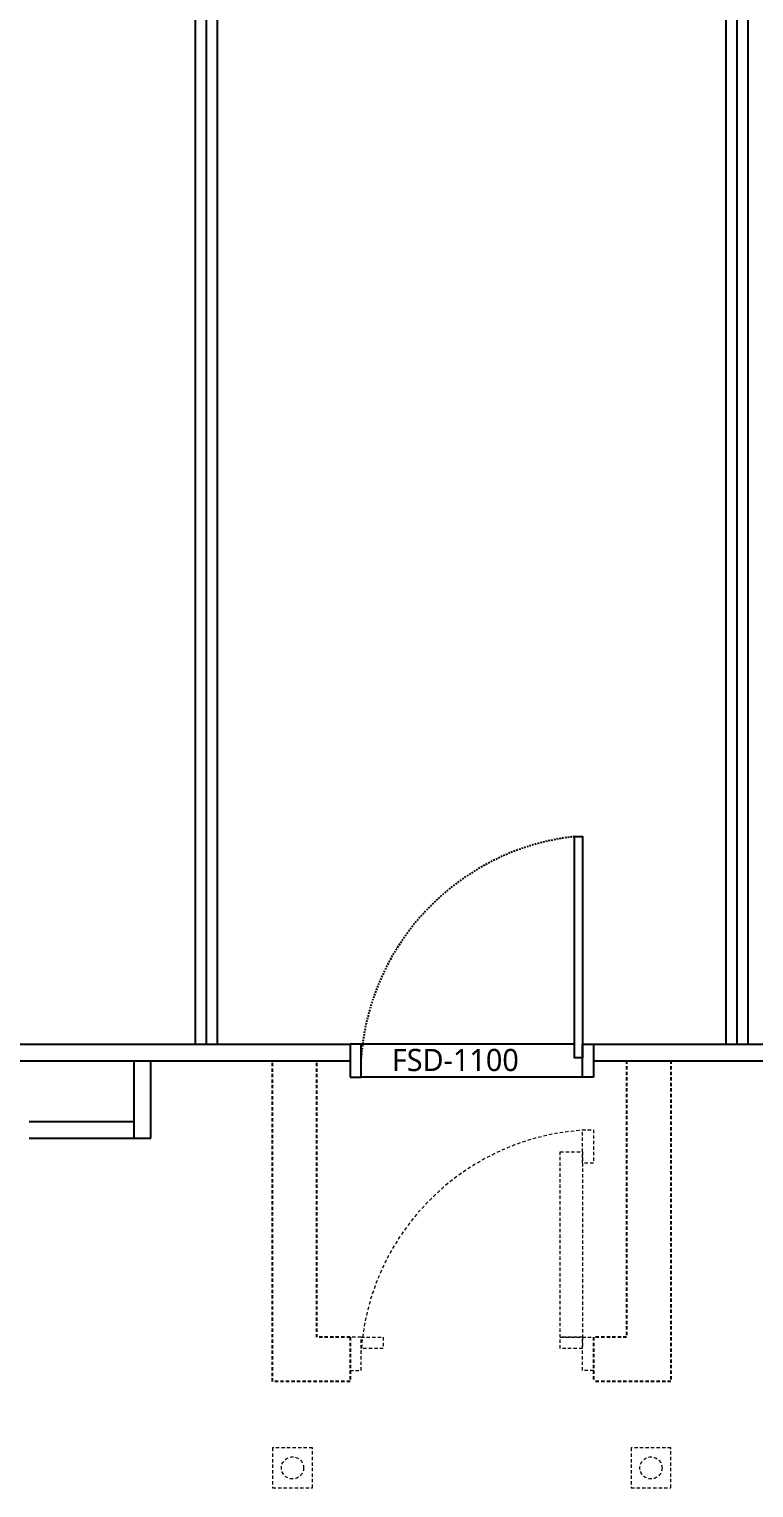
# Model space of a CAD drawing. Header units: millimetres. Extents: x -27104 to 125781, y -3376 to 46996.
# Drawn here: x 58574.7 to 58638.8, y 18490.7 to 18619.6 of the extents above; entities that cross this region are included whole.
import ezdxf

# ---------------------------------------------------------------- set-up
doc = ezdxf.new("R2010")
doc.units = ezdxf.units.MM
doc.header["$LTSCALE"] = 100
doc.header["$MEASUREMENT"] = 0
doc.linetypes.add('-HID', pattern=[2.5, 1.5, -1])
doc.linetypes.add('HID', pattern=[2.5, 1.5, -1])
doc.layers.get('0').update_dxf_attribs({"linetype": 'CONTINUOUS'})
doc.layers.get('Defpoints').update_dxf_attribs({"color": 171, "linetype": 'CONTINUOUS'})
for name, color, linetype in [('DOOR', 4, 'CONTINUOUS'), ('DOOR ELE', 253, 'CONTINUOUS'), ('DOOR(OPEN ELE)', 5, 'CONTINUOUS'), ('ELE9', 9, 'CONTINUOUS'), ('FIN(패널-T150 방열)', 9, 'CONTINUOUS'), ('STAIR', 4, 'CONTINUOUS'), ('STEEL', 5, 'CONTINUOUS'), ('단열패널-방열문(저온공사분)', 251, 'CONTINUOUS')]:
    doc.layers.add(name, color=color, linetype=linetype)
doc.styles.add('나눔바른고딕', font='NanumBarunGothic.ttf')

# ---------------------------------------------------------------- blocks, each defined once
blk = doc.blocks.new('dklfmgkdjgkglhffgh')
at = {"layer": 'STAIR', "ltscale": 5}
for points in [[(36560432.6, 48046.3), (36557932.6, 48046.3), (36557932.6, 40471.3)], [(36560432.6, 40471.3), (36560432.6, 48046.3)]]:
    blk.add_lwpolyline(points, dxfattribs=at)
at = {"layer": 'STEEL', "ltscale": 5}
for points in [[(36557982.6, 48046.3), (36557982.6, 40471.3)], [(36558032.6, 48046.3), (36558032.6, 40471.3)], [(36560332.6, 40471.3), (36560332.6, 48046.3)], [(36560382.6, 40471.3), (36560382.6, 48046.3)]]:
    blk.add_lwpolyline(points, dxfattribs=at)
blk = doc.blocks.new('A$C48EA7C17')
at = {"layer": 'DOOR'}
for points in [[(965, 1087.5), (1000, 1087.5), (1000, 87.5), (965, 87.5)], [(-50, 0), (0, 0), (0, 150), (-50, 150)], [(1050, 0), (1000, 0), (1000, 150), (1050, 150)]]:
    blk.add_lwpolyline(points, close=True, dxfattribs=at)
at = {"layer": 'DOOR ELE', "ltscale": 0.1}
for points in [[(965, 150), (0, 150)], [(1000, 0), (0, 0)]]:
    blk.add_lwpolyline(points, dxfattribs=at)
at = {"layer": 'DOOR(OPEN ELE)', "linetype": 'HID', "ltscale": 0.05}
blk.add_arc((1083.9, 7.2), 1086.8, 96.27854, 175.76232, dxfattribs=at)
at = {"layer": 'Defpoints', "style": '나눔바른고딕'}
blk.add_text('FSD-1100', height=100, dxfattribs=at).set_placement((138.7, 28))
blk = doc.blocks.new('sdflgkjdlfgkjlfhgfh')
at = {"layer": 'FIN(패널-T150 방열)', "linetype": '-HID', "ltscale": 0.1}
for points in [[(36500082.6, 38946.3), (36499732.6, 38946.3), (36499732.6, 40396.3)], [(36500082.6, 39146.3), (36499932.6, 39146.3), (36499932.6, 40396.3)], [(36501332.6, 40396.3), (36501332.6, 39146.3), (36501182.6, 39146.3)], [(36501532.6, 40396.3), (36501532.6, 38946.3), (36501182.6, 38946.3)], [(36500082.6, 39146.3), (36500082.6, 38946.3)], [(36501182.6, 39146.3), (36501182.6, 38946.3)]]:
    blk.add_lwpolyline(points, dxfattribs=at)
at = {"layer": 'STEEL', "linetype": '-HID', "lineweight": 0, "ltscale": 0.1}
for p, q in [((36499912.6, 38646.3), (36499732.6, 38646.3)), ((36499732.6, 38646.3), (36499732.6, 38466.3)), ((36499912.6, 38466.3), (36499912.6, 38646.3)), ((36501532.6, 38646.3), (36501352.6, 38646.3)), ((36501352.6, 38646.3), (36501352.6, 38466.3)), ((36501532.6, 38466.3), (36501532.6, 38646.3)), ((36499732.6, 38466.3), (36499912.6, 38466.3)), ((36501352.6, 38466.3), (36501532.6, 38466.3))]:
    blk.add_line(p, q, dxfattribs=at)
for centre in [(36499822.6, 38556.3), (36501442.6, 38556.3)]:
    blk.add_circle(centre, 50, dxfattribs=at)
at = {"layer": '단열패널-방열문(저온공사분)', "linetype": '-HID', "lineweight": 0, "ltscale": 0.1}
for points in [[(36501182.6, 40083.8), (36501182.6, 39933.8), (36501132.6, 39933.8), (36501132.6, 40083.8)], [(36501032.6, 39983.8), (36501132.6, 39983.8), (36501132.6, 39146.3), (36501032.6, 39146.3)], [(36500082.6, 38996.3), (36500132.6, 38996.3), (36500132.6, 39146.3), (36500082.6, 39146.3)], [(36500232.6, 39146.3), (36500232.6, 39096.3), (36500132.6, 39096.3), (36500132.6, 39146.3)], [(36501132.6, 39146.3), (36501132.6, 39096.3), (36501032.6, 39096.3), (36501032.6, 39146.3)], [(36501182.6, 38996.3), (36501132.6, 38996.3), (36501132.6, 39146.3), (36501182.6, 39146.3)]]:
    blk.add_lwpolyline(points, close=True, dxfattribs=at)
blk.add_arc((36501206.2, 39008.2), 1076.2, 91.92809, 175.97205, dxfattribs=at)
at = {"ltscale": 0.1}
blk.add_blockref('A$C48EA7C17', (36500132.6, 40321.3), dxfattribs=at)
blk = doc.blocks.new('ggtyu')
at = {"layer": 'ELE9', "color": 253}
for points in [[(58378.44, 18693.72), (58413.65, 18693.72)], [(58435.17, 18693.72), (58459.63, 18693.72)], [(58378.44, 18692.25), (58413.65, 18692.25)], [(58394.58, 18685.41), (58394.58, 18692.25)], [(58396.05, 18685.41), (58396.05, 18692.25)], [(58435.17, 18692.25), (58459.63, 18692.25)], [(58385.29, 18686.87), (58394.58, 18686.87)], [(58385.29, 18685.41), (58396.05, 18685.41)]]:
    blk.add_lwpolyline(points, dxfattribs=at)
at = {"layer": 'ELE9', "color": 253, "xscale": 0.01956378461538462, "yscale": 0.01956378461538462, "zscale": 0.01956378461538462}
blk.add_blockref('dklfmgkdjgkglhffgh', (-656811.56, 17901.95), dxfattribs=at)
at = {"layer": 'ELE9', "color": 253, "ltscale": 0.1, "xscale": 0.01956378461538462, "yscale": 0.01956378461538462, "zscale": 0.01956378461538462}
blk.add_blockref('sdflgkjdlfgkjlfhgfh', (-655666.1, 17901.95), dxfattribs=at)

msp = doc.modelspace()

# ---------------------------------------------------------------- block references
msp.add_blockref('ggtyu', (189.46, -163.8))

doc.saveas('drawing.dxf')
